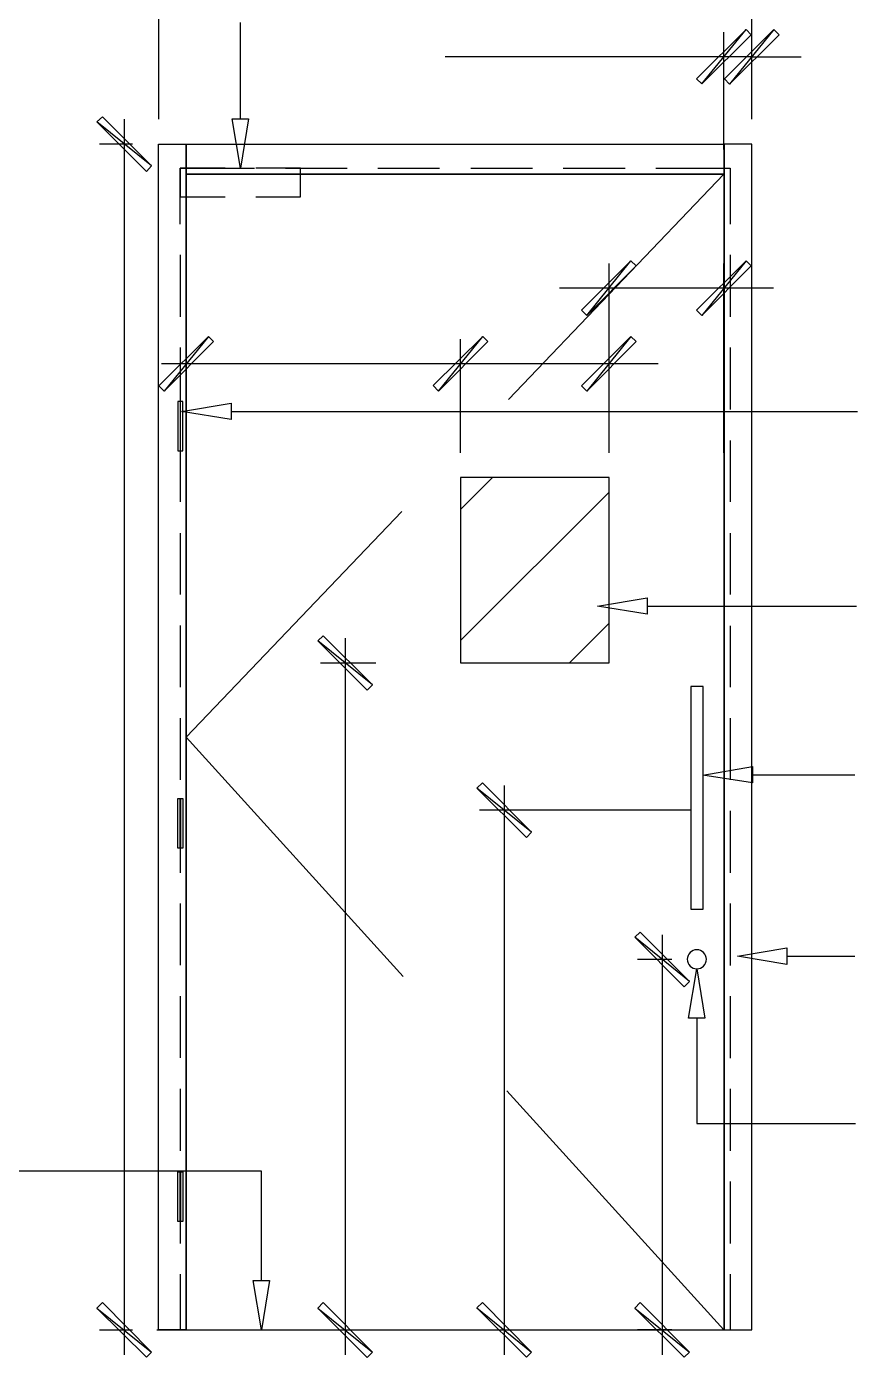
# Model space of a CAD drawing. Header units: millimetres. Extents: x 10 to 831, y 7 to 587.
# Drawn here: x 621.1 to 653.9, y 489.5 to 542 of the extents above; entities that cross this region are included whole.
import ezdxf

# ---------------------------------------------------------------- set-up
doc = ezdxf.new("R2010")
doc.units = ezdxf.units.MM
doc.layers.get('0').update_dxf_attribs({"linetype": 'CONTINUOUS'})

msp = doc.modelspace()

# ---------------------------------------------------------------- linework, layer by layer
at = {"color": 0}
for p, q in [((626.276, 538.374), (626.276, 546.492)), ((649.707, 538.371), (649.707, 546.492)), ((629.511, 538.385), (629.511, 542.191)), ((649.485, 541.916), (647.524, 539.958)), ((649.485, 541.916), (647.524, 539.958)), ((647.735, 539.761), (649.485, 541.916)), ((647.735, 539.761), (649.485, 541.916)), ((647.735, 539.761), (649.485, 541.916)), ((647.735, 539.761), (649.485, 541.916)), ((649.683, 541.704), (647.735, 539.761)), ((648.603, 537.175), (648.603, 541.81)), ((648.621, 539.958), (650.572, 541.913)), ((650.572, 541.913), (648.825, 539.757)), ((650.572, 541.913), (648.825, 539.757)), ((650.572, 541.913), (648.825, 539.757)), ((650.572, 541.913), (648.825, 539.757)), ((648.825, 539.757), (650.78, 541.704)), ((648.825, 539.757), (650.78, 541.704)), ((649.485, 541.916), (649.683, 541.704)), ((649.485, 541.916), (649.683, 541.704)), ((649.707, 538.371), (649.707, 541.81)), ((650.78, 541.704), (650.572, 541.913)), ((650.78, 541.704), (650.572, 541.913)), ((637.589, 540.84), (648.607, 540.84)), ((648.607, 540.84), (649.707, 540.84)), ((649.704, 540.837), (651.651, 540.837)), ((647.524, 539.958), (647.735, 539.761)), ((647.524, 539.958), (647.735, 539.761)), ((648.825, 539.757), (648.621, 539.958)), ((648.825, 539.757), (648.621, 539.958)), ((623.838, 538.265), (624.05, 538.466)), ((623.838, 538.265), (624.05, 538.466)), ((624.05, 538.466), (625.997, 536.519)), ((624.918, 538.371), (624.918, 489.55)), ((629.511, 536.43), (629.183, 538.378)), ((629.511, 536.43), (629.183, 538.378)), ((629.183, 538.378), (629.828, 538.378)), ((629.828, 538.378), (629.511, 536.43)), ((629.828, 538.378), (629.511, 536.43)), ((625.997, 536.519), (623.838, 538.265)), ((623.838, 538.265), (625.8, 536.307)), ((625.997, 536.519), (623.838, 538.265)), ((625.997, 536.519), (623.838, 538.265)), ((623.838, 538.265), (625.8, 536.307)), ((625.997, 536.519), (623.838, 538.265)), ((625.235, 537.386), (623.94, 537.386)), ((626.272, 490.534), (626.272, 537.386)), ((626.272, 537.386), (627.362, 537.386)), ((627.362, 537.386), (627.362, 490.534)), ((627.362, 537.386), (648.603, 537.386)), ((627.362, 536.198), (627.362, 537.386)), ((648.603, 537.386), (648.603, 536.198)), ((649.707, 537.386), (648.607, 537.386)), ((648.607, 537.386), (648.607, 490.538)), ((649.707, 490.538), (649.707, 537.386)), ((625.8, 536.307), (625.997, 536.519)), ((625.8, 536.307), (625.997, 536.519)), ((627.362, 490.534), (627.362, 536.198)), ((627.362, 536.198), (648.603, 536.198)), ((648.603, 536.198), (627.362, 536.198)), ((648.603, 536.198), (648.603, 490.534)), ((627.362, 519.871), (627.362, 533.679)), ((644.931, 532.772), (642.983, 530.825)), ((644.931, 532.772), (642.983, 530.825)), ((643.181, 530.61), (644.931, 532.772)), ((643.181, 530.61), (644.931, 532.772)), ((643.181, 530.61), (644.931, 532.772)), ((643.181, 530.61), (644.931, 532.772)), ((644.066, 525.184), (644.066, 532.67)), ((644.931, 532.772), (645.142, 532.571)), ((644.931, 532.772), (645.142, 532.571)), ((647.524, 530.828), (649.485, 532.772)), ((649.485, 532.772), (647.735, 530.613)), ((649.485, 532.772), (647.735, 530.613)), ((649.485, 532.772), (647.735, 530.613)), ((649.485, 532.772), (647.735, 530.613)), ((648.603, 525.184), (648.603, 532.666)), ((649.683, 532.575), (649.485, 532.772)), ((649.683, 532.575), (649.485, 532.772)), ((645.142, 532.571), (643.181, 530.61)), ((647.735, 530.613), (649.683, 532.575)), ((647.735, 530.613), (649.683, 532.575)), ((644.066, 531.693), (642.105, 531.693)), ((648.603, 531.693), (644.066, 531.693)), ((650.565, 531.693), (648.603, 531.693)), ((642.983, 530.825), (643.181, 530.61)), ((642.983, 530.825), (643.181, 530.61)), ((647.735, 530.613), (647.524, 530.828)), ((647.735, 530.613), (647.524, 530.828)), ((626.283, 527.84), (628.241, 529.788)), ((628.241, 529.788), (626.495, 527.629)), ((628.241, 529.788), (626.495, 527.629)), ((628.241, 529.788), (626.495, 527.629)), ((628.241, 529.788), (626.495, 527.629)), ((626.495, 527.629), (628.442, 529.59)), ((626.495, 527.629), (628.442, 529.59)), ((627.362, 525.18), (627.362, 529.682)), ((628.442, 529.59), (628.241, 529.788)), ((628.442, 529.59), (628.241, 529.788)), ((639.082, 529.788), (637.124, 527.844)), ((639.082, 529.788), (637.124, 527.844)), ((639.082, 529.788), (637.124, 527.844)), ((639.082, 529.788), (637.124, 527.844)), ((637.332, 527.629), (639.082, 529.788)), ((637.332, 527.629), (639.082, 529.788)), ((637.332, 527.629), (639.082, 529.788)), ((637.332, 527.629), (639.082, 529.788)), ((637.332, 527.629), (639.082, 529.788)), ((637.332, 527.629), (639.082, 529.788)), ((637.332, 527.629), (639.082, 529.788)), ((637.332, 527.629), (639.082, 529.788)), ((639.283, 529.59), (637.332, 527.629)), ((639.283, 529.59), (637.332, 527.629)), ((638.2, 525.184), (638.2, 529.682)), ((638.2, 525.184), (638.2, 529.682)), ((639.082, 529.788), (639.283, 529.59)), ((639.082, 529.788), (639.283, 529.59)), ((639.082, 529.788), (639.283, 529.59)), ((639.082, 529.788), (639.283, 529.59)), ((642.983, 527.84), (644.931, 529.788)), ((644.931, 529.788), (643.181, 527.625)), ((644.931, 529.788), (643.181, 527.625)), ((644.931, 529.788), (643.181, 527.625)), ((644.931, 529.788), (643.181, 527.625)), ((643.181, 527.625), (645.142, 529.586)), ((643.181, 527.625), (645.142, 529.586)), ((644.066, 525.184), (644.066, 529.682)), ((645.142, 529.586), (644.931, 529.788)), ((645.142, 529.586), (644.931, 529.788)), ((639.173, 528.705), (626.389, 528.705)), ((638.2, 528.708), (636.252, 528.708)), ((644.063, 528.708), (638.196, 528.708)), ((646.01, 528.708), (644.063, 528.708)), ((626.495, 527.629), (626.283, 527.84)), ((626.495, 527.629), (626.283, 527.84)), ((637.124, 527.844), (637.332, 527.629)), ((637.124, 527.844), (637.332, 527.629)), ((637.124, 527.844), (637.332, 527.629)), ((637.124, 527.844), (637.332, 527.629)), ((643.181, 527.625), (642.983, 527.84)), ((643.181, 527.625), (642.983, 527.84)), ((627.182, 526.817), (629.133, 527.145)), ((627.182, 526.817), (629.133, 527.145)), ((629.133, 526.5), (627.182, 526.817)), ((629.133, 526.5), (627.182, 526.817)), ((629.133, 527.145), (629.133, 526.5)), ((629.133, 526.817), (653.874, 526.817)), ((644.066, 524.214), (638.2, 524.214)), ((638.2, 524.214), (638.2, 516.89)), ((644.066, 516.89), (644.066, 524.214)), ((643.611, 519.13), (645.566, 519.458)), ((643.611, 519.13), (645.566, 519.458)), ((645.566, 519.458), (645.566, 518.813)), ((645.566, 518.813), (643.611, 519.13)), ((645.566, 518.813), (643.611, 519.13)), ((645.566, 519.13), (653.842, 519.13)), ((632.559, 517.765), (632.77, 517.962)), ((632.559, 517.765), (632.77, 517.962)), ((632.77, 517.962), (634.718, 516.015)), ((633.638, 517.864), (633.638, 489.55)), ((634.718, 516.015), (632.559, 517.765)), ((632.559, 517.765), (634.513, 515.807)), ((634.718, 516.015), (632.559, 517.765)), ((634.718, 516.015), (632.559, 517.765)), ((632.559, 517.765), (634.513, 515.807)), ((634.718, 516.015), (632.559, 517.765)), ((634.855, 516.883), (632.665, 516.883)), ((638.2, 516.89), (644.066, 516.89)), ((634.513, 515.807), (634.718, 516.015)), ((634.513, 515.807), (634.718, 516.015)), ((647.781, 515.959), (647.294, 515.959)), ((647.294, 515.959), (647.294, 507.164)), ((647.781, 507.164), (647.781, 515.959)), ((647.774, 512.459), (649.725, 512.791)), ((647.774, 512.459), (649.725, 512.791)), ((649.725, 512.791), (649.725, 512.145)), ((638.849, 511.944), (639.06, 512.149)), ((638.849, 511.944), (639.06, 512.149)), ((639.06, 512.149), (641.008, 510.198)), ((649.725, 512.145), (647.774, 512.459)), ((649.725, 512.145), (647.774, 512.459)), ((649.721, 512.463), (653.778, 512.463)), ((641.008, 510.198), (638.849, 511.944)), ((638.849, 511.944), (640.807, 509.99)), ((641.008, 510.198), (638.849, 511.944)), ((641.008, 510.198), (638.849, 511.944)), ((638.849, 511.944), (640.807, 509.99)), ((641.008, 510.198), (638.849, 511.944)), ((639.925, 512.05), (639.925, 489.55)), ((647.291, 511.066), (638.951, 511.066)), ((640.807, 509.99), (641.008, 510.198)), ((640.807, 509.99), (641.008, 510.198)), ((647.294, 507.164), (647.781, 507.164)), ((645.079, 506.049), (645.294, 506.254)), ((645.079, 506.049), (645.294, 506.254)), ((647.241, 504.303), (645.079, 506.049)), ((645.079, 506.049), (647.037, 504.091)), ((647.241, 504.303), (645.079, 506.049)), ((647.241, 504.303), (645.079, 506.049)), ((645.079, 506.049), (647.037, 504.091)), ((647.241, 504.303), (645.079, 506.049)), ((645.294, 506.254), (647.241, 504.303)), ((646.158, 506.144), (646.158, 489.55)), ((649.136, 505.298), (651.094, 505.626)), ((649.136, 505.298), (651.094, 505.626)), ((651.094, 504.973), (649.136, 505.298)), ((651.094, 504.973), (649.136, 505.298)), ((651.09, 505.298), (653.778, 505.298)), ((651.094, 505.626), (651.094, 504.973)), ((646.55, 505.171), (645.185, 505.171)), ((647.206, 502.849), (647.531, 504.797)), ((647.206, 502.849), (647.531, 504.797)), ((647.531, 504.797), (647.848, 502.849)), ((647.531, 504.797), (647.848, 502.849)), ((647.037, 504.091), (647.241, 504.303)), ((647.037, 504.091), (647.241, 504.303)), ((647.848, 502.849), (647.206, 502.849)), ((647.538, 502.853), (647.538, 498.694)), ((647.538, 498.694), (653.8, 498.694)), ((630.333, 496.806), (619.414, 496.806)), ((630.333, 492.481), (630.333, 496.806)), ((630.34, 490.534), (630.012, 492.485)), ((630.34, 490.534), (630.012, 492.485)), ((630.012, 492.485), (630.657, 492.485)), ((630.657, 492.485), (630.34, 490.534)), ((630.657, 492.485), (630.34, 490.534)), ((624.05, 491.617), (623.838, 491.402)), ((624.05, 491.617), (623.838, 491.402)), ((625.997, 489.656), (624.05, 491.617)), ((625.997, 489.656), (624.05, 491.617)), ((632.77, 491.613), (632.559, 491.398)), ((632.77, 491.613), (632.559, 491.398)), ((634.718, 489.656), (632.77, 491.613)), ((634.718, 489.656), (632.77, 491.613)), ((639.06, 491.617), (638.849, 491.405)), ((639.06, 491.617), (638.849, 491.405)), ((641.008, 489.659), (639.06, 491.617)), ((641.008, 489.659), (639.06, 491.617)), ((645.294, 491.617), (645.079, 491.402)), ((645.294, 491.617), (645.079, 491.402)), ((647.241, 489.659), (645.294, 491.617)), ((647.241, 489.659), (645.294, 491.617)), ((623.838, 491.402), (625.997, 489.656)), ((623.838, 491.402), (625.997, 489.656)), ((623.838, 491.402), (625.997, 489.656)), ((623.838, 491.402), (625.997, 489.656)), ((625.8, 489.454), (623.838, 491.402)), ((632.559, 491.398), (634.718, 489.656)), ((632.559, 491.398), (634.718, 489.656)), ((632.559, 491.398), (634.718, 489.656)), ((632.559, 491.398), (634.718, 489.656)), ((634.513, 489.451), (632.559, 491.398)), ((638.849, 491.405), (641.008, 489.659)), ((638.849, 491.405), (641.008, 489.659)), ((638.849, 491.405), (641.008, 489.659)), ((638.849, 491.405), (641.008, 489.659)), ((640.807, 489.458), (638.849, 491.405)), ((645.079, 491.402), (647.241, 489.659)), ((645.079, 491.402), (647.241, 489.659)), ((645.079, 491.402), (647.241, 489.659)), ((645.079, 491.402), (647.241, 489.659)), ((647.037, 489.454), (645.079, 491.402)), ((625.235, 490.53), (623.94, 490.53)), ((626.209, 490.538), (649.707, 490.538)), ((627.362, 490.534), (626.272, 490.534)), ((634.855, 490.53), (632.665, 490.53)), ((647.534, 490.53), (638.948, 490.53)), ((646.55, 490.534), (645.185, 490.534)), ((648.607, 490.538), (649.707, 490.538)), ((625.997, 489.656), (625.8, 489.454)), ((625.997, 489.656), (625.8, 489.454)), ((634.718, 489.656), (634.513, 489.451)), ((634.718, 489.656), (634.513, 489.451)), ((641.008, 489.659), (640.807, 489.458)), ((641.008, 489.659), (640.807, 489.458)), ((647.241, 489.659), (647.037, 489.454)), ((647.241, 489.659), (647.037, 489.454))]:
    msp.add_line(p, q, dxfattribs=at)
at = {"color": 9}
for p, q in [((627.13, 534.222), (627.13, 536.437)), ((627.13, 536.437), (630.054, 536.437)), ((627.13, 536.434), (627.13, 535.301)), ((628.897, 536.434), (627.13, 536.434)), ((631.881, 536.43), (630.114, 536.43)), ((631.282, 536.437), (633.716, 536.437)), ((631.881, 535.301), (631.881, 536.43)), ((634.936, 536.434), (637.374, 536.434)), ((638.602, 536.434), (641.036, 536.434)), ((642.253, 536.43), (644.698, 536.43)), ((645.915, 536.43), (648.843, 536.43)), ((648.843, 536.43), (648.843, 534.222)), ((648.603, 536.198), (640.094, 527.29)), ((627.13, 535.301), (628.897, 535.301)), ((630.114, 535.301), (631.881, 535.301)), ((627.133, 530.56), (627.133, 533.008)), ((648.843, 533.005), (648.843, 530.56)), ((627.133, 526.909), (627.133, 529.343)), ((648.843, 529.343), (648.843, 526.905)), ((627.133, 527.216), (627.034, 527.216)), ((627.034, 527.216), (627.034, 525.272)), ((627.225, 527.212), (627.126, 527.212)), ((627.126, 527.212), (627.126, 525.268)), ((627.133, 525.272), (627.133, 527.216)), ((627.225, 525.268), (627.225, 527.212)), ((627.034, 525.272), (627.133, 525.272)), ((627.126, 525.268), (627.225, 525.268)), ((627.133, 523.247), (627.133, 525.681)), ((648.843, 525.678), (648.843, 523.247)), ((638.2, 522.954), (639.459, 524.21)), ((638.2, 517.775), (644.066, 523.628)), ((635.882, 522.873), (627.362, 513.955)), ((627.133, 519.589), (627.133, 522.019)), ((648.843, 522.016), (648.843, 519.585)), ((642.5, 516.89), (644.066, 518.453)), ((627.133, 515.923), (627.133, 518.361)), ((648.843, 518.354), (648.843, 515.923)), ((627.133, 512.262), (627.133, 514.71)), ((648.843, 514.703), (648.843, 512.262)), ((627.362, 513.955), (635.935, 504.504)), ((627.034, 509.573), (627.034, 511.531)), ((627.034, 511.531), (627.133, 511.531)), ((627.126, 509.57), (627.126, 511.528)), ((627.126, 511.528), (627.225, 511.528)), ((627.133, 511.531), (627.133, 509.573)), ((627.133, 508.6), (627.133, 511.048)), ((627.225, 511.528), (627.225, 509.57)), ((648.843, 511.044), (648.843, 508.6)), ((627.133, 509.573), (627.034, 509.573)), ((627.225, 509.57), (627.126, 509.57)), ((627.133, 504.941), (627.133, 507.383)), ((648.843, 507.379), (648.843, 504.938)), ((627.133, 501.28), (627.133, 503.721)), ((648.843, 503.717), (648.843, 501.273)), ((627.133, 497.614), (627.133, 500.059)), ((640.031, 499.985), (648.603, 490.534)), ((648.843, 500.055), (648.843, 497.611)), ((627.034, 494.82), (627.034, 496.782)), ((627.034, 496.782), (627.133, 496.782)), ((627.126, 494.817), (627.126, 496.775)), ((627.126, 496.775), (627.225, 496.775)), ((627.133, 496.782), (627.133, 494.82)), ((627.133, 493.952), (627.133, 496.401)), ((627.225, 496.775), (627.225, 494.817)), ((648.843, 496.394), (648.843, 493.949)), ((627.133, 494.82), (627.034, 494.82)), ((627.225, 494.817), (627.126, 494.817)), ((627.133, 490.538), (627.133, 492.735)), ((648.843, 492.735), (648.843, 490.53))]:
    msp.add_line(p, q, dxfattribs=at)
at = {"color": 0}
for points in [[(647.531, 505.555), (647.323, 505.555), (647.157, 505.382), (647.157, 505.178)], [(647.908, 505.178), (647.908, 505.382), (647.739, 505.555), (647.531, 505.555)], [(647.157, 505.178), (647.157, 504.97), (647.323, 504.804), (647.531, 504.804)], [(647.531, 504.804), (647.739, 504.804), (647.908, 504.97), (647.908, 505.178)]]:
    msp.add_open_spline(points, degree=3, dxfattribs=at)

doc.saveas('drawing.dxf')
